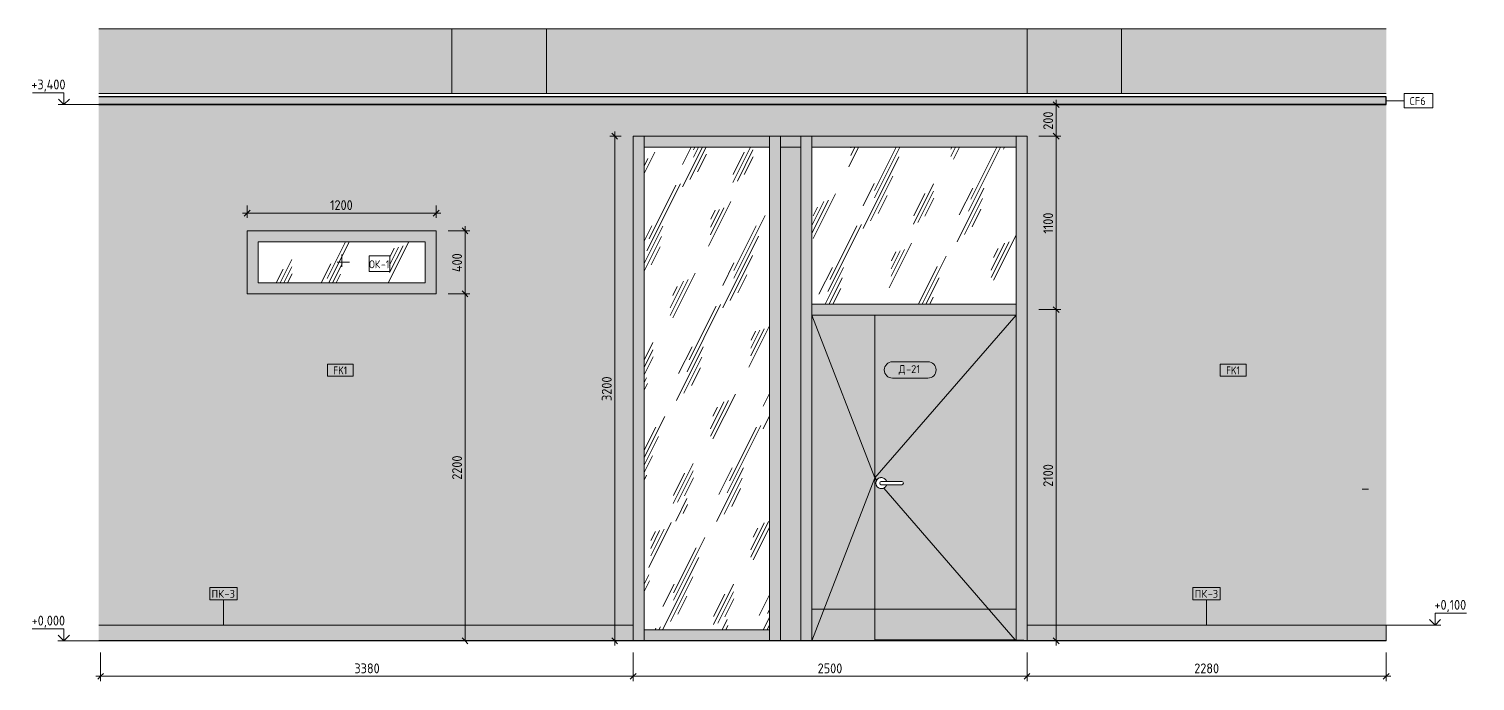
# Model space of a CAD drawing. Header units: millimetres. Extents: x 855 to 42585, y -1987 to 12400.
# Drawn here: x 33406 to 42585, y -255 to 3880 of the extents above; entities that cross this region are included whole.
import ezdxf

# ---------------------------------------------------------------- set-up
doc = ezdxf.new("R2010")
doc.units = ezdxf.units.MM
doc.linetypes.add('Штрих', pattern=[158.75, 79.375, -79.375])
for name, color, linetype, lineweight in [('A-ANNO-DIMS', 7, 'Continuous', 9), ('A-ANNO-DIMS-25', 7, 'Continuous', 9), ('A-CLNG-IDEN', 7, 'Continuous', 9), ('A-DETL', 7, 'Continuous', 9), ('A-DOOR', 7, 'Continuous', 9), ('A-DOOR-IDEN', 7, 'Continuous', 9), ('A-FLOR', 7, 'Continuous', 9), ('A-GENM', 7, 'Continuous', 9), ('A-GENM-IDEN', 7, 'Continuous', 9), ('A-GLAZ', 7, 'Continuous', 9), ('A-GLAZ-2', 7, 'Штрих', 9), ('A-GLAZ-CURT', 7, 'Continuous', 9), ('A-GLAZ-CWMG', 7, 'Continuous', 9), ('A-GLAZ-IDEN', 7, 'Continuous', 9), ('A-WALL-IDEN', 7, 'Continuous', 9), ('A-WALL-PATT', 7, 'Continuous', 9), ('G-ANNO-DIMS', 7, 'Continuous', 9), ('G-ANNO-DIMS-1', 7, 'Continuous', 20), ('I-WALL', 7, 'Continuous', 9), ('Q-SPCQ', 7, 'Continuous', 9), ('S-COLS', 7, 'Continuous', 9), ('Ограждение', 7, 'Continuous', 9), ('Поручни', 7, 'Continuous', 9)]:
    doc.layers.add(name, color=color, linetype=linetype, lineweight=lineweight)
for name, color, linetype, lineweight, true_color in [('A-CLNG-1', 7, 'Continuous', 9, 0x787878), ('A-CLNG-FNSH-1', 7, 'Continuous', 30, 0x3c3c3c), ('A-DETL-GENF-2', 7, 'Continuous', 9, 0xeeeeee), ('A-FLOR-1', 7, 'Continuous', 9, 0x787878), ('A-FLOR-FNSH-1', 7, 'Continuous', 30, 0x3c3c3c), ('Q-SPCQ-1', 1, 'Continuous', 9, 0xff0000)]:
    doc.layers.add(name, color=color, linetype=linetype, lineweight=lineweight, true_color=true_color)
doc.styles.add('GOST Common_5', font='GOST_Common.ttf', dxfattribs={"height": 50})
doc.styles.add('GOST Common_6', font='GOST_Common.ttf', dxfattribs={"width": 0.9, "height": 50})
doc.styles.add('ISOCPEUR_2', font='isocpeur.ttf', dxfattribs={"width": 0.9, "height": 62.5})
doc.styles.add('ISOCPEUR_3', font='isocpeur.ttf', dxfattribs={"width": 0.9, "height": 50})
doc.dimstyles.new('ISO-2_5_0_9К_БОЛЬШОЙ_1', dxfattribs={"dimscale": 304.8, "dimtxt": 62.248823, "dimasz": 0.123031, "dimexe": 0.098425, "dimexo": 0.246063, "dimgap": 0, "dimtad": 1, "dimdec": 0, "dimrnd": 10, "dimzin": 0, "dimdsep": 46, "dimtxsty": 'ISOCPEUR_2', "dimblk1": 'OBLIQUE', "dimblk2": 'OBLIQUE', "dimsah": 1, "dimcen": 0.09, "dimdle": 0.098425, "dimazin": 0, "dimtfac": 1, "dimtdec": 4, "dimtix": 1, "dimtmove": 0, "dimatfit": 3, "dimfxl": 1, "dimtvp": 1, "dimtolj": 1, "dimtzin": 0, "dimarcsym": 2})
pattern_1 = [(63.435, (63.5, 31.75), (-255.583, 766.747), [317.5, -190.5, 317.5, -190.5, -403.903]), (63.435, (63.5, 31.75), (-255.583, 766.747), [-1016, 127, -276.903]), (63.435, (47.6, 47.6), (-255.583, 766.747), [254, -317.5, 190.5, -190.5, -467.403]), (63.435, (47.6, 47.6), (-255.583, 766.747), [-952.5, 222.25, -245.153]), (63.435, (47.6, 95.25), (-255.583, 766.747), [190.5, -381, 127, -190.5, -530.903]), (63.435, (47.6, 95.25), (-255.583, 766.747), [-889, 285.75, -245.153]), (63.435, (95.25, 47.6), (-255.583, 766.747), [190.5, -381, 158.75, -6404.653]), (63.435, (142.9, 95.25), (-255.583, 766.747), [95.25, -476.25, 63.5, -6499.903]), (63.435, (63.5, 174.6), (-255.583, 766.747), [63.5, -476.25, 63.5, -254, -562.653]), (63.435, (63.5, 174.6), (-255.583, 766.747), [-857.25, 158.75, -403.903]), (63.435, (349.25, 127), (-255.583, 766.747), [317.5, -476.25, 381, -251.503]), (63.435, (349.25, 79.4), (-255.583, 766.747), [444.5, -317.5, 476.25, -188.003]), (63.435, (381, 95.25), (-255.583, 766.747), [508, -254, 381, -276.903]), (63.435, (428.6, 142.9), (-255.583, 766.747), [317.5, -444.5, 254, -403.903]), (63.435, (381, 238.1), (-255.583, 766.747), [158.75, -635, 190.5, -435.653]), (63.435, (476.25, 190.5), (-255.583, 766.747), [127, -635, 127, -530.903])]

# ---------------------------------------------------------------- blocks, each defined once
blk = doc.blocks.new('BSC_Колонна _Прямоугольная - 600х600-23286269-Развертка 1_27-3')
at = {"layer": 'S-COLS'}
blk.add_hatch(color=256, dxfattribs=at).paths.add_polyline_path([(-25559.999988, 3470), (-25559.999988, 3880), (-26159.999988, 3880), (-26159.999988, 3470)])
for p, q in [((-26159.999988, 3470), (-26159.999988, 3880)), ((-25559.999988, 3880), (-25559.999988, 3470))]:
    blk.add_line(p, q, dxfattribs=at)
blk = doc.blocks.new('Прямоугольный импост - 50 x 70 мм-31700031-Развертка 1_27-3')
at = {"layer": 'A-GLAZ-CWMG'}
blk.add_hatch(color=256, dxfattribs=at).paths.add_polyline_path([(-24940, 0), (-24940, 2100), (-25010, 2100), (-25010, 0), (-24989, 0)])
blk.add_line((-24940, 2100), (-24940, 0), dxfattribs=at)
blk = doc.blocks.new('Дверь_Витражная_остекление_ - ДВН_ДАО_Главный вход_1200 в свету-31742133-Развертка 1_27-3')
at = {"layer": 'A-DOOR'}
blk.add_hatch(color=256, dxfattribs=at).paths.add_polyline_path([(-23492.2, 200), (-23475, 200), (-23475, 2065), (-23875, 2065), (-23875, 200), (-23512.1, 200)])
h = blk.add_hatch(color=256, dxfattribs=at)
h.paths.add_polyline_path([(-23475, 200), (-22580, 200), (-22580, 2065), (-23475, 2065), (-23475, 484.7)])
h.paths.add_polyline_path([(-23435, 965), (-23444.5, 966.3), (-23452.8, 969.9), (-23459.9, 975.4), (-23465.4, 982.7), (-23468.8, 991), (-23470, 1000.1), (-23468.8, 1009.1), (-23465.3, 1017.5), (-23459.7, 1024.7), (-23452.2, 1030.4), (-23444.1, 1033.8), (-23435, 1035), (-23425.9, 1033.8), (-23417.5, 1030.3), (-23410.3, 1024.7), (-23404.7, 1017.5), (-23401.5, 1010), (-23303.6, 1009.8), (-23301.4, 1009.2), (-23299.7, 1008.4), (-23297.7, 1006.7), (-23296.3, 1005), (-23295.3, 1002.6), (-23295, 1000), (-23295.3, 997.4), (-23296.9, 994.3), (-23297.9, 992.9), (-23300.5, 991.1), (-23302.4, 990.3), (-23306.1, 990), (-23401.5, 990), (-23405.1, 981.7), (-23410.8, 974.7), (-23418.1, 969.3), (-23426.5, 966), (-23435, 965)])
for p, q in [((-23875, 2), (-23875, 2065)), ((-23475, 2065), (-23875, 2065)), ((-22580, 2065), (-23475, 1032.5)), ((-23475, 2065), (-23475, 2)), ((-23475, 1032.5), (-23463.8, 1019.5)), ((-23305, 1010), (-23435, 1010)), ((-23435, 1010), (-23401.5, 1010)), ((-23320, 1010), (-23420, 1010)), ((-23435, 990), (-23305, 990)), ((-23401.5, 990), (-23435, 990)), ((-23420, 990), (-23320, 990)), ((-23419.7, 968.7), (-22585.5, 6.3))]:
    blk.add_line(p, q, dxfattribs=at)
at = {"layer": 'A-DOOR', "flags": 128}
for points in [[(-23420, 1010), (-23420.6, 1010), (-23421.2, 1010), (-23421.8, 1010), (-23422.4, 1010), (-23423, 1010), (-23423.6, 1010), (-23424.1, 1010), (-23424.7, 1010), (-23425.3, 1010), (-23425.8, 1010), (-23426.4, 1010), (-23426.9, 1010), (-23427.5, 1010), (-23428, 1010), (-23428.5, 1010), (-23429, 1010), (-23429.4, 1010), (-23429.9, 1010), (-23430.3, 1010), (-23430.8, 1010), (-23431.2, 1010), (-23431.6, 1010), (-23431.9, 1010), (-23432.3, 1010), (-23432.6, 1010), (-23432.9, 1010), (-23433.2, 1010), (-23433.5, 1010), (-23433.8, 1010), (-23434, 1010), (-23434.2, 1010), (-23434.4, 1010), (-23434.5, 1010), (-23434.7, 1010), (-23434.8, 1010), (-23434.9, 1010), (-23434.9, 1010), (-23435, 1010), (-23435, 1010)], [(-23305, 1010), (-23305, 1010), (-23305.1, 1010), (-23305.2, 1010), (-23305.3, 1010), (-23305.4, 1010), (-23305.6, 1010), (-23305.8, 1010), (-23306, 1010), (-23306.2, 1010), (-23306.4, 1010), (-23306.7, 1010), (-23307, 1010), (-23307.3, 1010), (-23307.6, 1010), (-23308, 1010), (-23308.3, 1010), (-23308.7, 1010), (-23309.1, 1010), (-23309.5, 1010), (-23310, 1010), (-23310.4, 1010), (-23310.9, 1010), (-23311.4, 1010), (-23311.9, 1010), (-23312.4, 1010), (-23312.9, 1010), (-23313.5, 1010), (-23314, 1010), (-23314.6, 1010), (-23315.1, 1010), (-23315.7, 1010), (-23316.3, 1010), (-23316.9, 1010), (-23317.5, 1010), (-23318, 1010), (-23318.6, 1010), (-23319.2, 1010), (-23319.8, 1010), (-23320, 1010)], [(-23435, 990), (-23435, 990), (-23434.9, 990), (-23434.8, 990), (-23434.7, 990), (-23434.6, 990), (-23434.4, 990), (-23434.2, 990), (-23434, 990), (-23433.8, 990), (-23433.6, 990), (-23433.3, 990), (-23433, 990), (-23432.7, 990), (-23432.4, 990), (-23432, 990), (-23431.7, 990), (-23431.3, 990), (-23430.9, 990), (-23430.5, 990), (-23430, 990), (-23429.6, 990), (-23429.1, 990), (-23428.6, 990), (-23428.1, 990), (-23427.6, 990), (-23427.1, 990), (-23426.5, 990), (-23426, 990), (-23425.4, 990), (-23424.9, 990), (-23424.3, 990), (-23423.7, 990), (-23423.1, 990), (-23422.5, 990), (-23422, 990), (-23421.4, 990), (-23420.8, 990), (-23420.2, 990), (-23420, 990)], [(-23320, 990), (-23319.4, 990), (-23318.8, 990), (-23318.2, 990), (-23317.6, 990), (-23317, 990), (-23316.4, 990), (-23315.9, 990), (-23315.3, 990), (-23314.7, 990), (-23314.2, 990), (-23313.6, 990), (-23313.1, 990), (-23312.5, 990), (-23312, 990), (-23311.5, 990), (-23311, 990), (-23310.6, 990), (-23310.1, 990), (-23309.7, 990), (-23309.2, 990), (-23308.8, 990), (-23308.4, 990), (-23308.1, 990), (-23307.7, 990), (-23307.4, 990), (-23307.1, 990), (-23306.8, 990), (-23306.5, 990), (-23306.2, 990), (-23306, 990), (-23305.8, 990), (-23305.6, 990), (-23305.5, 990), (-23305.3, 990), (-23305.2, 990), (-23305.1, 990), (-23305.1, 990), (-23305, 990), (-23305, 990)]]:
    blk.add_lwpolyline(points, dxfattribs=at)
at = {"layer": 'A-DOOR'}
for centre, radius, start, end in [((-23435, 1000), 35, 16.60155, 180), ((-23435, 1000), 35, 119.55067, 120.63567), ((-23435, 1000), 10, 90, 270), ((-23435, 1000), 10, 90, 270), ((-23435, 1000), 35, 98.57665, 105), ((-23435, 1000), 35, 83.54466, 90), ((-23435, 1000), 35, 68.54049, 75.51214), ((-23435, 1000), 35, 53.55435, 60.44933), ((-23435, 1000), 35, 38.58053, 45.65819), ((-23435, 1000), 35, 23.61551, 30.73116), ((-23305, 1000), 10, 270, 90), ((-23435, 1000), 35, 180, 343.39845), ((-23435, 1000), 35, 239.75898, 240), ((-23435, 1000), 35, 255, 261.42335), ((-23435, 1000), 35, 270, 276.45534), ((-23435, 1000), 35, 284.48786, 291.45951), ((-23435, 1000), 35, 299.41482, 306.44565), ((-23435, 1000), 35, 314.34181, 321.41947), ((-23435, 1000), 35, 329.26884, 336.38449)]:
    blk.add_arc(centre, radius, start, end, dxfattribs=at)
blk = doc.blocks.new('Прямоугольный импост - 50 x 70 мм-31720913-Развертка 1_27-3')
at = {"layer": 'A-GLAZ-CWMG'}
blk.add_hatch(color=256, dxfattribs=at).paths.add_polyline_path([(-24145, 3130), (-24145, 3200), (-24940, 3200), (-24940, 3130), (-24315.9, 3130)])
for p, q in [((-24940, 3130), (-24940, 3200)), ((-24145, 3130), (-24940, 3130)), ((-24145, 3200), (-24145, 3130))]:
    blk.add_line(p, q, dxfattribs=at)
blk = doc.blocks.new('Системная панель - Стемалит - 40мм-31720939-Развертка 1_27-3')
at = {"layer": 'A-GLAZ-CURT'}
blk.add_hatch(color=256, dxfattribs=at).paths.add_polyline_path([(-24075, 0), (-23945, 0), (-23945, 3130), (-24075, 3130), (-24075, 60.2)])
for p, q in [((-23945, 3130), (-24075, 3130)), ((-24075, 3130), (-24075, 2100)), ((-23945, 2100), (-23945, 3130)), ((-24075, 2100), (-24075, 0)), ((-23945, 0), (-23945, 2100))]:
    blk.add_line(p, q, dxfattribs=at)
blk = doc.blocks.new('Прямоугольный импост - 50 x 70 мм-31701710-Развертка 1_27-3')
at = {"layer": 'A-GLAZ-CWMG'}
blk.add_hatch(color=256, dxfattribs=at).paths.add_polyline_path([(-23875, 3130), (-22580, 3130), (-22580, 3200), (-23875, 3200)])
for p, q in [((-23875, 3130), (-23875, 3200)), ((-22580, 3130), (-23875, 3130)), ((-22580, 3200), (-22580, 3130))]:
    blk.add_line(p, q, dxfattribs=at)
blk = doc.blocks.new('Прямоугольный импост - 50 x 70 мм-31687886-Развертка 1_27-3')
at = {"layer": 'A-GLAZ-CWMG'}
blk.add_hatch(color=256, dxfattribs=at).paths.add_polyline_path([(-23925, 0), (-23925, 2), (-23875, 2), (-23875, 2100), (-23945, 2100), (-23945, 0)])
for p, q in [((-23945, 2100), (-23945, 0)), ((-23875, 2100), (-23875, 2065))]:
    blk.add_line(p, q, dxfattribs=at)
blk = doc.blocks.new('Плинтус - Плинтус керамогранит бежевый-32865273-Развертка 1_27-3')
at = {"layer": 'A-GENM'}
blk.add_hatch(color=256, dxfattribs=at).paths.add_polyline_path([(-22510, 0), (-20230, 0), (-20230, 100), (-22510, 100)])
for p, q in [((-22510, 100), (-20230, 100)), ((-22510, 0), (-22510, 100)), ((-20230, 100), (-20230, 0))]:
    blk.add_line(p, q, dxfattribs=at)
blk = doc.blocks.new('Плинтус - Плинтус керамогранит бежевый-32865274-Развертка 1_27-3')
at = {"layer": 'A-GENM'}
blk.add_hatch(color=256, dxfattribs=at).paths.add_polyline_path([(-26869.6, 0), (-25010, 0), (-25010, 100), (-28401.9, 100), (-28401.9, 0), (-26997.3, 0)])
for p, q in [((-28401.9, 100), (-25010, 100)), ((-25010, 100), (-25010, 0))]:
    blk.add_line(p, q, dxfattribs=at)
blk = doc.blocks.new('Дистанционный пожарный извещатель - Монтируемые на перекрытии-30348713-Развертка 1_27-3')
at = {"layer": 'Q-SPCQ'}
for p, q in [((-20376.8, 961.6), (-20382.6, 961.6)), ((-20376.8, 961.6), (-20346.8, 961.6)), ((-20359.9, 961.6), (-20376.8, 961.6)), ((-20346.8, 961.6), (-20359.9, 961.6)), ((-20346.8, 961.6), (-20341.8, 961.6))]:
    blk.add_line(p, q, dxfattribs=at)
blk = doc.blocks.new('Системная панель - Стекло - 40мм-31720940-Развертка 1_27-3')
at = {"layer": 'A-GLAZ-CURT'}
h = blk.add_hatch(dxfattribs=at)
h.set_pattern_fill('FP_14', color=256, style=0, pattern_type=2)
h.set_pattern_definition(pattern_1)
h.paths.add_polyline_path([(-23475, 2135), (-22580, 2135), (-22580, 3130), (-23875, 3130), (-23875, 2135)])
blk = doc.blocks.new('Прямоугольный импост - 50 x 70 мм-31701779-Развертка 1_27-3')
at = {"layer": 'A-GLAZ-CWMG'}
blk.add_hatch(color=256, dxfattribs=at).paths.add_polyline_path([(-22530, 0), (-22510, 0), (-22510, 2100), (-22580, 2100), (-22580, 2), (-22530, 2)])
blk.add_line((-22580, 6.3), (-22580, 2100), dxfattribs=at)
blk = doc.blocks.new('Прямоугольный импост - 50 x 70 мм-31693698-Развертка 1_27-3')
at = {"layer": 'A-GLAZ-CWMG'}
blk.add_hatch(color=256, dxfattribs=at).paths.add_polyline_path([(-23875, 2065), (-22580, 2065), (-22580, 2135), (-23875, 2135), (-23875, 2100)])
for p, q in [((-23875, 2065), (-23875, 2135)), ((-22580, 2135), (-23875, 2135)), ((-22580, 2135), (-22580, 2065)), ((-22580, 2065), (-23475, 2065))]:
    blk.add_line(p, q, dxfattribs=at)
blk = doc.blocks.new('Прямоугольный импост - 50 x 70 мм-31720941-Развертка 1_27-3')
at = {"layer": 'A-GLAZ-CWMG'}
blk.add_hatch(color=256, dxfattribs=at).paths.add_polyline_path([(-24940, 2100), (-24940, 3200), (-25010, 3200), (-25010, 2100), (-24989, 2100)])
blk.add_line((-24940, 3200), (-24940, 2100), dxfattribs=at)
blk = doc.blocks.new('Прямоугольный импост - 50 x 70 мм-31720942-Развертка 1_27-3')
at = {"layer": 'A-GLAZ-CWMG'}
blk.add_hatch(color=256, dxfattribs=at).paths.add_polyline_path([(-22510, 2100), (-22510, 3200), (-22580, 3200), (-22580, 2100), (-22530, 2100)])
blk.add_line((-22580, 2100), (-22580, 3200), dxfattribs=at)
blk = doc.blocks.new('Прямоугольный импост - 50 x 70 мм-31720937-Развертка 1_27-3')
at = {"layer": 'A-GLAZ-CWMG'}
blk.add_hatch(color=256, dxfattribs=at).paths.add_polyline_path([(-23875, 2100), (-23875, 3200), (-23945, 3200), (-23945, 2100)])
for p, q in [((-23945, 3200), (-23945, 2100)), ((-23875, 3200), (-23875, 2100))]:
    blk.add_line(p, q, dxfattribs=at)
blk = doc.blocks.new('Системная панель - Стекло - 40мм-31720953-Развертка 1_27-3')
at = {"layer": 'A-GLAZ-CURT'}
h = blk.add_hatch(dxfattribs=at)
h.set_pattern_fill('FP_14', color=256, style=0, pattern_type=2)
h.set_pattern_definition(pattern_1)
h.paths.add_polyline_path([(-24315.9, 70), (-24145, 70), (-24145, 3130), (-24940, 3130), (-24940, 70)])
blk = doc.blocks.new('Прямоугольный импост - 50 x 70 мм-31701712-Развертка 1_27-3')
at = {"layer": 'A-GLAZ-CWMG'}
blk.add_hatch(color=256, dxfattribs=at).paths.add_polyline_path([(-23945, 3130), (-23945, 3200), (-24075, 3200), (-24075, 3130)])
for p, q in [((-24075, 3130), (-24075, 3200)), ((-23945, 3130), (-24075, 3130)), ((-23945, 3200), (-23945, 3130))]:
    blk.add_line(p, q, dxfattribs=at)
blk = doc.blocks.new('Прямоугольный импост - 50 x 70 мм-31702100-Развертка 1_27-3')
at = {"layer": 'A-GLAZ-CWMG'}
blk.add_hatch(color=256, dxfattribs=at).paths.add_polyline_path([(-24140.3, 0), (-24075, 0), (-24075, 2100), (-24145, 2100), (-24145, 0)])
for p, q in [((-24145, 2100), (-24145, 0)), ((-24075, 2100), (-24075, 0))]:
    blk.add_line(p, q, dxfattribs=at)
blk = doc.blocks.new('Прямоугольный импост - 50 x 70 мм-31720938-Развертка 1_27-3')
at = {"layer": 'A-GLAZ-CWMG'}
blk.add_hatch(color=256, dxfattribs=at).paths.add_polyline_path([(-24145, 2100), (-24075, 2100), (-24075, 3200), (-24145, 3200), (-24145, 3007.2)])
for p, q in [((-24145, 3200), (-24145, 2100)), ((-24075, 3200), (-24075, 2100))]:
    blk.add_line(p, q, dxfattribs=at)
blk = doc.blocks.new('Прямоугольный импост - 50 x 70 мм-31720914-Развертка 1_27-3')
at = {"layer": 'A-GLAZ-CWMG'}
blk.add_hatch(color=256, dxfattribs=at).paths.add_polyline_path([(-24156.3, 0), (-24145, 0), (-24145, 70), (-24940, 70), (-24940, 0), (-24188.2, 0)])
for p, q in [((-24940, 0), (-24940, 70)), ((-24940, 70), (-24145, 70)), ((-24145, 70), (-24145, 0))]:
    blk.add_line(p, q, dxfattribs=at)
blk = doc.blocks.new('120_Окно_СКБ_1Ст - 120_Окно_СКБ_1Ст 400х1200 EI30-24228621-Развертка 1_27-3')
at = {"layer": 'A-GLAZ'}
h = blk.add_hatch(color=256, dxfattribs=at)
h.paths.add_polyline_path([(-26913.2, 2200), (-26260, 2200), (-26260, 2600), (-27460, 2600), (-27460, 2200), (-27380.4, 2200)])
h.paths.add_polyline_path([(-26330, 2270), (-27390, 2270), (-27390, 2530), (-26330, 2530)])
h = blk.add_hatch(dxfattribs=at)
h.set_pattern_fill('FP_14', color=256, style=0, pattern_type=2)
h.set_pattern_definition(pattern_1)
h.paths.add_polyline_path([(-26358.9, 2270), (-26330, 2270), (-26330, 2530), (-27390, 2530), (-27390, 2270), (-27008.9, 2270)])
for p, q in [((-27460, 2600), (-27460, 2200)), ((-26260, 2600), (-27460, 2600)), ((-26260, 2200), (-26260, 2600)), ((-27390, 2530), (-27390, 2270)), ((-27390, 2530), (-26330, 2530)), ((-26330, 2270), (-26330, 2530)), ((-27390, 2270), (-26330, 2270)), ((-27460, 2200), (-26260, 2200))]:
    blk.add_line(p, q, dxfattribs=at)
at = {"layer": 'A-GLAZ-2'}
for p, q in [((-26810, 2400), (-26910, 2400)), ((-26860, 2450), (-26860, 2350))]:
    blk.add_line(p, q, dxfattribs=at)
blk = doc.blocks.new('Ограждение - Ограждение-32870734-Развертка 1_27-3')
at = {"layer": 'Ограждение'}
blk.add_hatch(color=256, dxfattribs=at).paths.add_polyline_path([(-22909.7, 2), (-22580, 2), (-22580, 6.3), (-23475, 6.3), (-23475, 2), (-23002.3, 2)])
at = {"layer": 'Поручни'}
for p, q in [((-23475, 6.3), (-22580, 6.3)), ((-22580, 6.3), (-22580, 2))]:
    blk.add_line(p, q, dxfattribs=at)
blk = doc.blocks.new('М_потолков - Марка_ Имя типа-25382930-Развертка 1_27-3')
at = {"layer": 'A-CLNG-IDEN'}
for p, q in [((-19935.4, 3469.7), (-20116.7, 3469.7)), ((-20116.7, 3469.7), (-20116.7, 3380.3)), ((-19935.4, 3380.3), (-19935.4, 3469.7)), ((-20116.7, 3380.3), (-19935.4, 3380.3))]:
    blk.add_line(p, q, dxfattribs=at)
blk = doc.blocks.new('Mark Reiling - Mark Reiling-26174330-Развертка 1_27-3')
at = {"layer": 'A-GENM-IDEN'}
for p, q in [((-21456.7, 337.8), (-21456.7, 259)), ((-21456.7, 337.8), (-21283.3, 337.8)), ((-21283.3, 337.8), (-21456.7, 337.8)), ((-21456.7, 337.8), (-21456.7, 259)), ((-21283.3, 259), (-21283.3, 337.8)), ((-21283.3, 259), (-21283.3, 337.8)), ((-21456.7, 259), (-21283.3, 259)), ((-21456.7, 259), (-21283.3, 259))]:
    blk.add_line(p, q, dxfattribs=at)
blk = doc.blocks.new('М_стена_0001 - Типоразмер_без рамки-25382661-Развертка 1_27-3')
at = {"layer": 'A-WALL-IDEN'}
for p, q in [((-26786.3, 1753.2), (-26949.6, 1753.2)), ((-26949.6, 1753.2), (-26949.6, 1678.2)), ((-26786.3, 1678.2), (-26786.3, 1753.2)), ((-26949.6, 1678.2), (-26786.3, 1678.2))]:
    blk.add_line(p, q, dxfattribs=at)
blk = doc.blocks.new('Высотные отметки - Стрелка_Верх-17668718-Развертка 1_27-3')
at = {"layer": 'G-ANNO-DIMS'}
for p, q in [((-28623.8, 75), (-28823.8, 75)), ((-28623.8, 0), (-28623.8, 75)), ((-28585.9, 0), (-28660.9, 0))]:
    blk.add_line(p, q, dxfattribs=at)
at = {"layer": 'G-ANNO-DIMS-1'}
for q in [(-28659.1, 35.4), (-28588.4, 35.4)]:
    blk.add_line((-28623.8, 0), q, dxfattribs=at)
blk = doc.blocks.new('DIMBLOCK26-Развертка 1_27-3')
at = {"layer": 'A-ANNO-DIMS-25', "lineweight": 20}
for p, q in [((39925.4, 2100), (39906.6, 2118.8)), ((39925.4, 2100), (39944.1, 2081.2)), ((39925.4, 0), (39906.6, 18.8)), ((39925.4, 0), (39944.1, -18.8))]:
    blk.add_line(p, q, dxfattribs=at)
at = {"layer": 'A-ANNO-DIMS-25'}
for p, q in [((39816, 2100), (39955.4, 2100)), ((39925.4, 2100), (39816, 2100)), ((39925.4, -30), (39925.4, 2100)), ((39973.9, 0), (39895.4, 0)), ((39925.4, 0), (39973.9, 0))]:
    blk.add_line(p, q, dxfattribs=at)
at = {"layer": 'A-ANNO-DIMS-25', "color": 0, "insert": (39843.7, 976.4), "char_height": 62.5, "width": 176.691, "attachment_point": 1, "rotation": 90, "line_spacing_factor": 1.149209, "style": 'ISOCPEUR_2'}
blk.add_mtext('2100', dxfattribs=at)
blk = doc.blocks.new('_Oblique')
at = {"color": 0, "linetype": 'ByBlock', "lineweight": -2}
blk.add_line((-0.5, -0.5), (0.5, 0.5), dxfattribs=at)
blk = doc.blocks.new('DIMBLOCK27-Развертка 1_27-3')
at = {"layer": 'A-ANNO-DIMS-25', "lineweight": 20}
for p, q in [((39925.4, 3200), (39906.6, 3218.8)), ((39925.4, 3200), (39944.1, 3181.2)), ((39925.4, 2100), (39906.6, 2118.8)), ((39925.4, 2100), (39944.1, 2081.2))]:
    blk.add_line(p, q, dxfattribs=at)
at = {"layer": 'A-ANNO-DIMS-25'}
for p, q in [((39816, 3200), (39955.4, 3200)), ((39925.4, 3200), (39816, 3200)), ((39925.4, 2100), (39925.4, 3200)), ((39816, 2100), (39955.4, 2100)), ((39925.4, 2100), (39816, 2100))]:
    blk.add_line(p, q, dxfattribs=at)
at = {"layer": 'A-ANNO-DIMS-25', "color": 0, "insert": (39843.7, 2581.8), "char_height": 62.5, "width": 163.762, "attachment_point": 1, "rotation": 90, "line_spacing_factor": 1.149209, "style": 'ISOCPEUR_2'}
blk.add_mtext('1100', dxfattribs=at)
blk = doc.blocks.new('DIMBLOCK28-Развертка 1_27-3')
at = {"layer": 'A-ANNO-DIMS-25'}
for p, q in [((39973.9, 3400), (39895.4, 3400)), ((39925.4, 3200), (39925.4, 3430)), ((39925.4, 3400), (39973.9, 3400)), ((39816, 3200), (39955.4, 3200)), ((39925.4, 3200), (39816, 3200))]:
    blk.add_line(p, q, dxfattribs=at)
at = {"layer": 'A-ANNO-DIMS-25', "lineweight": 20}
for p, q in [((39925.4, 3400), (39906.6, 3418.8)), ((39925.4, 3400), (39944.1, 3381.2)), ((39925.4, 3200), (39906.6, 3218.8)), ((39925.4, 3200), (39944.1, 3181.2))]:
    blk.add_line(p, q, dxfattribs=at)
at = {"layer": 'A-ANNO-DIMS-25', "color": 0, "insert": (39843.7, 3240.7), "char_height": 62.5, "width": 142.215, "attachment_point": 1, "rotation": 90, "line_spacing_factor": 1.149209, "style": 'ISOCPEUR_2'}
blk.add_mtext('200', dxfattribs=at)
blk = doc.blocks.new('DIMBLOCK29-Развертка 1_27-3')
at = {"layer": 'A-ANNO-DIMS-25'}
for p, q in [((33861.3, -75), (33861.3, -255.3)), ((33861.3, -225.3), (33861.3, -75.1)), ((37241, -75), (37241, -255.3)), ((37241, -225.3), (37241, -75.1)), ((33831.3, -225.3), (37241, -225.3))]:
    blk.add_line(p, q, dxfattribs=at)
at = {"layer": 'A-ANNO-DIMS-25', "lineweight": 20}
for p, q in [((33861.3, -225.3), (33842.6, -244.1)), ((33861.3, -225.3), (33880.1, -206.6)), ((37241, -225.3), (37222.2, -244.1)), ((37241, -225.3), (37259.7, -206.6))]:
    blk.add_line(p, q, dxfattribs=at)
at = {"layer": 'A-ANNO-DIMS-25', "color": 0, "insert": (35472.1, -143.7), "char_height": 62.5, "width": 189.619, "attachment_point": 1, "line_spacing_factor": 1.149209, "style": 'ISOCPEUR_2'}
blk.add_mtext('3380', dxfattribs=at)
blk = doc.blocks.new('DIMBLOCK30-Развертка 1_27-3')
at = {"layer": 'A-ANNO-DIMS-25'}
for p, q in [((37241, -75), (37241, -255.3)), ((37241, -225.3), (37241, -75.1)), ((39741, -75), (39741, -255.3)), ((39741, -225.3), (39741, -75.1)), ((37241, -225.3), (39741, -225.3))]:
    blk.add_line(p, q, dxfattribs=at)
at = {"layer": 'A-ANNO-DIMS-25', "lineweight": 20}
for p, q in [((37241, -225.3), (37222.2, -244.1)), ((37241, -225.3), (37259.7, -206.6)), ((39741, -225.3), (39722.2, -244.1)), ((39741, -225.3), (39759.7, -206.6))]:
    blk.add_line(p, q, dxfattribs=at)
at = {"layer": 'A-ANNO-DIMS-25', "color": 0, "insert": (38412, -143.7), "char_height": 62.5, "width": 189.619, "attachment_point": 1, "line_spacing_factor": 1.149209, "style": 'ISOCPEUR_2'}
blk.add_mtext('2500', dxfattribs=at)
blk = doc.blocks.new('DIMBLOCK31-Развертка 1_27-3')
at = {"layer": 'A-ANNO-DIMS-25'}
for p, q in [((39741, -75), (39741, -255.3)), ((39741, -225.3), (39741, -75.1)), ((42021, -75), (42021, -255.3)), ((42021, -225.3), (42021, -75)), ((39741, -225.3), (42051, -225.3))]:
    blk.add_line(p, q, dxfattribs=at)
at = {"layer": 'A-ANNO-DIMS-25', "lineweight": 20}
for p, q in [((39741, -225.3), (39722.2, -244.1)), ((39741, -225.3), (39759.7, -206.6)), ((42021, -225.3), (42002.2, -244.1)), ((42021, -225.3), (42039.7, -206.6))]:
    blk.add_line(p, q, dxfattribs=at)
at = {"layer": 'A-ANNO-DIMS-25', "color": 0, "insert": (40802, -143.7), "char_height": 62.5, "width": 189.619, "attachment_point": 1, "line_spacing_factor": 1.149209, "style": 'ISOCPEUR_2'}
blk.add_mtext('2280', dxfattribs=at)
blk = doc.blocks.new('М_двери - Типоразмер_рамка-25223575-Развертка 1_27-3')
at = {"layer": 'A-DOOR-IDEN'}
for p, q in [((-23139.3, 1769.7), (-23364.1, 1769.7)), ((-23364.1, 1665.7), (-23139.3, 1665.7))]:
    blk.add_line(p, q, dxfattribs=at)
for centre, start, end in [((-23364.1, 1717.7), 90, 270), ((-23139.3, 1717.7), 270, 90)]:
    blk.add_arc(centre, 52, start, end, dxfattribs=at)
blk = doc.blocks.new('DIMBLOCK32-Развертка 1_27-3')
at = {"layer": 'A-ANNO-DIMS-25', "lineweight": 20}
for p, q in [((37123.8, 3200), (37105.1, 3218.8)), ((37123.8, 3200), (37142.6, 3181.2)), ((37123.8, 0), (37105.1, 18.8)), ((37123.8, 0), (37142.6, -18.8))]:
    blk.add_line(p, q, dxfattribs=at)
at = {"layer": 'A-ANNO-DIMS-25'}
for p, q in [((37123.8, -30), (37123.8, 3230)), ((37166, 3200), (37093.8, 3200)), ((37123.8, 3200), (37166, 3200)), ((37166, 0), (37093.8, 0)), ((37123.8, 0), (37166, 0))]:
    blk.add_line(p, q, dxfattribs=at)
at = {"layer": 'A-ANNO-DIMS-25', "color": 0, "insert": (37042.1, 1521), "char_height": 62.5, "width": 189.619, "attachment_point": 1, "rotation": 90, "line_spacing_factor": 1.149209, "style": 'ISOCPEUR_2'}
blk.add_mtext('3200', dxfattribs=at)
blk = doc.blocks.new('DIMBLOCK33-Развертка 1_27-3')
at = {"layer": 'A-ANNO-DIMS-25'}
for p, q in [((34791, 2760.8), (34791, 2682.4)), ((34791, 2712.4), (34791, 2760.8)), ((35991, 2760.8), (35991, 2682.4)), ((35991, 2712.4), (35991, 2760.8)), ((36021, 2712.4), (34761, 2712.4))]:
    blk.add_line(p, q, dxfattribs=at)
at = {"layer": 'A-ANNO-DIMS-25', "lineweight": 20}
for p, q in [((34791, 2712.4), (34772.2, 2693.6)), ((34791, 2712.4), (34809.7, 2731.1)), ((35991, 2712.4), (35972.2, 2693.6)), ((35991, 2712.4), (36009.7, 2731.1))]:
    blk.add_line(p, q, dxfattribs=at)
at = {"layer": 'A-ANNO-DIMS-25', "color": 0, "insert": (35317.4, 2794), "char_height": 62.5, "width": 176.691, "attachment_point": 1, "line_spacing_factor": 1.149209, "style": 'ISOCPEUR_2'}
blk.add_mtext('1200', dxfattribs=at)
blk = doc.blocks.new('DIMBLOCK34-Развертка 1_27-3')
at = {"layer": 'A-ANNO-DIMS-25', "lineweight": 20}
for p, q in [((36173.8, 2200), (36155, 2218.8)), ((36173.8, 2200), (36192.5, 2181.2)), ((36173.8, 0), (36155, 18.8)), ((36173.8, 0), (36192.5, -18.8))]:
    blk.add_line(p, q, dxfattribs=at)
at = {"layer": 'A-ANNO-DIMS-25'}
for p, q in [((36066, 2200), (36203.8, 2200)), ((36173.8, 2200), (36066, 2200)), ((36173.8, 0), (36173.8, 2200)), ((36222.3, 0), (36143.8, 0)), ((36173.8, 0), (36222.3, 0))]:
    blk.add_line(p, q, dxfattribs=at)
at = {"layer": 'A-ANNO-DIMS-25', "color": 0, "insert": (36092.1, 1021), "char_height": 62.5, "width": 189.619, "attachment_point": 1, "rotation": 90, "line_spacing_factor": 1.149209, "style": 'ISOCPEUR_2'}
blk.add_mtext('2200', dxfattribs=at)
blk = doc.blocks.new('DIMBLOCK35-Развертка 1_27-3')
at = {"layer": 'A-ANNO-DIMS-25'}
for p, q in [((36066, 2600), (36203.8, 2600)), ((36173.8, 2600), (36066, 2600)), ((36173.8, 2200), (36173.8, 2630)), ((36066, 2200), (36203.8, 2200)), ((36173.8, 2200), (36066, 2200))]:
    blk.add_line(p, q, dxfattribs=at)
at = {"layer": 'A-ANNO-DIMS-25', "lineweight": 20}
for p, q in [((36173.8, 2600), (36155, 2618.7)), ((36173.8, 2600), (36192.5, 2581.2)), ((36173.8, 2200), (36155, 2218.8)), ((36173.8, 2200), (36192.5, 2181.2))]:
    blk.add_line(p, q, dxfattribs=at)
at = {"layer": 'A-ANNO-DIMS-25', "color": 0, "insert": (36092.1, 2337.8), "char_height": 62.5, "width": 149.397, "attachment_point": 1, "rotation": 90, "line_spacing_factor": 1.149209, "style": 'ISOCPEUR_2'}
blk.add_mtext('400', dxfattribs=at)

msp = doc.modelspace()

# ---------------------------------------------------------------- hatches: boundary and pattern name
at = {"layer": 'A-CLNG-1'}
msp.add_hatch(color=256, dxfattribs=at).paths.add_polyline_path([(41009.2, 3400), (42021, 3400), (42021, 3450), (33849.1, 3450), (33849.1, 3400), (40544.5, 3400)])
at = {"layer": 'A-DETL-GENF-2'}
for points in [[(38665.2, 2), (38776, 2), (38776, 200), (38376, 200), (38376, 2), (38636.6, 2)], [(38776, 6.3), (39671, 6.3), (39671, 200), (38776, 200)], [(38541.6, 0), (38776, 0), (38776, 2), (38376, 2), (38376, 0), (38540.8, 0)], [(38956.6, 0), (39341.3, 0), (39341.3, 2), (38776, 2), (38776, 0), (38936.7, 0)]]:
    msp.add_hatch(color=256, dxfattribs=at).paths.add_polyline_path(points)
at = {"layer": 'A-FLOR'}
msp.add_hatch(color=256, dxfattribs=at).paths.add_polyline_path([(38376, 0), (38376, 2), (38326, 2), (38326, 0), (38362.4, 0)])
at = {"layer": 'A-FLOR-1'}
msp.add_hatch(color=256, dxfattribs=at).paths.add_polyline_path([(39721, 0), (39721, 2), (39341.3, 2), (39341.3, 0), (39671, 0)])
at = {"layer": 'A-WALL-PATT'}
h = msp.add_hatch(color=256, dxfattribs=at)
h.paths.add_polyline_path([(42021, 0), (42021, 0), (42021, 3400), (33849.1, 3400), (33849.1, 100), (37241, 100), (37241, 3200), (39741, 3200), (39741, 100), (42021, 100), (42021, 14)])
h.paths.add_polyline_path([(34870.6, 2200), (34791, 2200), (34791, 2600), (35991, 2600), (35991, 2200), (35892.1, 2200)])
at = {"layer": 'I-WALL'}
for points in [[(35674.6, 3470), (36091, 3470), (36091, 3880), (33849.1, 3880), (33849.1, 3470), (34870.6, 3470)], [(38233.6, 3470), (39741, 3470), (39741, 3880), (36691, 3880), (36691, 3470), (37935.1, 3470)], [(40514.8, 3470), (42021, 3470), (42021, 3880), (40341, 3880), (40341, 3470)]]:
    msp.add_hatch(color=256, dxfattribs=at).paths.add_polyline_path(points)

# ---------------------------------------------------------------- linework, layer by layer
at = {"layer": 'A-CLNG-FNSH-1'}
for p, q in [((42021, 3450), (33849.1, 3450)), ((42021, 3401), (33849.1, 3401)), ((33849.1, 3400), (42021, 3400)), ((42021, 3400), (42021, 3450))]:
    msp.add_line(p, q, dxfattribs=at)
at = {"layer": 'A-CLNG-IDEN'}
msp.add_line((42021, 3425), (42134.3, 3425), dxfattribs=at)
at = {"layer": 'A-DETL'}
for p, q in [((38376, 2065), (38776, 1032.5)), ((38776, 1032.5), (38376, 0)), ((38776, 200), (38376, 200)), ((38376, 200), (38376, 0)), ((39671, 200), (38776, 200)), ((38776, 200), (38776, 0)), ((38776, 0), (38776, 200)), ((39671, 0), (39671, 200)), ((38376, 0), (38776, 0)), ((38776, 0), (39671, 0))]:
    msp.add_line(p, q, dxfattribs=at)
at = {"layer": 'A-FLOR'}
for p, q in [((33849.1, 3880), (42021, 3880)), ((38326, 0), (38326, 2)), ((38326, 2), (39341.3, 2)), ((38758.8, 2), (38758.8, 0)), ((42021, -0.1), (33849.1, -0.1))]:
    msp.add_line(p, q, dxfattribs=at)
at = {"layer": 'A-FLOR-FNSH-1'}
for p, q in [((42021, 0), (33849.1, 0)), ((39721, 2), (39341.3, 2)), ((39341.3, 2), (39341.3, 0)), ((39721, 0), (39721, 2)), ((42021, -0.4), (42021, 0))]:
    msp.add_line(p, q, dxfattribs=at)
at = {"layer": 'A-GENM-IDEN'}
for p, q in [((34641, 100), (34641, 258)), ((40881, 100), (40881, 258))]:
    msp.add_line(p, q, dxfattribs=at)
at = {"layer": 'A-GLAZ-IDEN', "flags": 128}
msp.add_lwpolyline([(35565.6, 2440.3), (35696.5, 2440.3), (35696.5, 2341), (35565.6, 2341)], close=True, dxfattribs=at)
at = {"layer": 'G-ANNO-DIMS'}
for p, q in [((34095.5, 3400), (33628.1, 3400)), ((41781.7, 100), (42269.9, 100)), ((42269.9, 100), (42330.3, 100)), ((33757.7, 0), (33627.2, 0)), ((34031.8, 0), (33757.7, 0))]:
    msp.add_line(p, q, dxfattribs=at)
at = {"layer": 'I-WALL'}
for p, q in [((36091, 3470), (36091, 3880)), ((36691, 3880), (36691, 3470)), ((39741, 3470), (39741, 3880)), ((40341, 3880), (40341, 3470)), ((42021, 3470), (33849.1, 3470)), ((37241, 100), (37241, 3200)), ((37241, 3200), (39741, 3200)), ((39741, 3200), (39741, 100)), ((34791, 2200), (34791, 2600)), ((34791, 2600), (35991, 2600)), ((35991, 2600), (35991, 2200)), ((35991, 2200), (34791, 2200))]:
    msp.add_line(p, q, dxfattribs=at)

# ---------------------------------------------------------------- block references
at = {"layer": 'A-CLNG-IDEN'}
msp.add_blockref('М_потолков - Марка_ Имя типа-25382930-Развертка 1_27-3', (62251, 0), dxfattribs=at)
at = {"layer": 'A-DOOR'}
msp.add_blockref('Дверь_Витражная_остекление_ - ДВН_ДАО_Главный вход_1200 в свету-31742133-Развертка 1_27-3', (62251, 0), dxfattribs=at)
at = {"layer": 'A-DOOR-IDEN'}
msp.add_blockref('М_двери - Типоразмер_рамка-25223575-Развертка 1_27-3', (62251, 0), dxfattribs=at)
at = {"layer": 'A-GENM'}
for name in ['Плинтус - Плинтус керамогранит бежевый-32865274-Развертка 1_27-3', 'Плинтус - Плинтус керамогранит бежевый-32865273-Развертка 1_27-3']:
    msp.add_blockref(name, (62251, 0), dxfattribs=at)
at = {"layer": 'A-GENM-IDEN'}
for p in [(56011, 0), (62251, 0)]:
    msp.add_blockref('Mark Reiling - Mark Reiling-26174330-Развертка 1_27-3', p, dxfattribs=at)
at = {"layer": 'A-GLAZ'}
msp.add_blockref('120_Окно_СКБ_1Ст - 120_Окно_СКБ_1Ст 400х1200 EI30-24228621-Развертка 1_27-3', (62251, 0), dxfattribs=at)
at = {"layer": 'A-GLAZ-CURT'}
for name in ['Системная панель - Стекло - 40мм-31720953-Развертка 1_27-3', 'Системная панель - Стемалит - 40мм-31720939-Развертка 1_27-3', 'Системная панель - Стекло - 40мм-31720940-Развертка 1_27-3']:
    msp.add_blockref(name, (62251, 0), dxfattribs=at)
at = {"layer": 'A-GLAZ-CWMG'}
for name in ['Прямоугольный импост - 50 x 70 мм-31720941-Развертка 1_27-3', 'Прямоугольный импост - 50 x 70 мм-31720913-Развертка 1_27-3', 'Прямоугольный импост - 50 x 70 мм-31720938-Развертка 1_27-3', 'Прямоугольный импост - 50 x 70 мм-31701712-Развертка 1_27-3', 'Прямоугольный импост - 50 x 70 мм-31720937-Развертка 1_27-3', 'Прямоугольный импост - 50 x 70 мм-31701710-Развертка 1_27-3', 'Прямоугольный импост - 50 x 70 мм-31720942-Развертка 1_27-3', 'Прямоугольный импост - 50 x 70 мм-31693698-Развертка 1_27-3', 'Прямоугольный импост - 50 x 70 мм-31700031-Развертка 1_27-3', 'Прямоугольный импост - 50 x 70 мм-31702100-Развертка 1_27-3', 'Прямоугольный импост - 50 x 70 мм-31687886-Развертка 1_27-3', 'Прямоугольный импост - 50 x 70 мм-31701779-Развертка 1_27-3', 'Прямоугольный импост - 50 x 70 мм-31720914-Развертка 1_27-3']:
    msp.add_blockref(name, (62251, 0), dxfattribs=at)
at = {"layer": 'A-WALL-IDEN'}
for p in [(62251, 0), (67917.3, 0)]:
    msp.add_blockref('М_стена_0001 - Типоразмер_без рамки-25382661-Развертка 1_27-3', p, dxfattribs=at)
at = {"layer": 'G-ANNO-DIMS'}
for p in [(62251.9, 3400), (62251, 0)]:
    msp.add_blockref('Высотные отметки - Стрелка_Верх-17668718-Развертка 1_27-3', p, dxfattribs=at)
at = {"layer": 'G-ANNO-DIMS', "extrusion": (0, 0, -1)}
msp.add_blockref('Высотные отметки - Стрелка_Верх-17668718-Развертка 1_27-3', (-13706.6, 100), dxfattribs=at)
at = {"layer": 'Q-SPCQ-1'}
msp.add_blockref('Дистанционный пожарный извещатель - Монтируемые на перекрытии-30348713-Развертка 1_27-3', (62251, 0), dxfattribs=at)
at = {"layer": 'S-COLS'}
for p in [(62251, 0), (65901, 0)]:
    msp.add_blockref('BSC_Колонна _Прямоугольная - 600х600-23286269-Развертка 1_27-3', p, dxfattribs=at)
at = {"layer": 'Поручни'}
msp.add_blockref('Ограждение - Ограждение-32870734-Развертка 1_27-3', (62251, 0), dxfattribs=at)

# ---------------------------------------------------------------- texts
at = {"layer": 'A-CLNG-IDEN', "insert": (42168.4, 3447.6), "char_height": 50, "width": 132.278, "attachment_point": 1, "style": 'GOST Common_5'}
msp.add_mtext('CF6', dxfattribs=at)
at = {"layer": 'A-DOOR-IDEN', "char_height": 50, "attachment_point": 1, "style": 'GOST Common_5'}
for s, insert, width in [('\\fGOST Common|b0|i0|c204|p34|;Д', (38926.7, 1748), 56.118), ('-21', (38973, 1748), 118.249)]:
    msp.add_mtext(s, dxfattribs=dict(at, insert=insert, width=width))
at = {"layer": 'A-GENM-IDEN', "char_height": 50, "attachment_point": 1, "style": 'GOST Common_5'}
for s, insert, width in [('ПК', (34564.9, 322.8), 100.211), ('-3', (34647.6, 322.8), 86.181), ('ПК', (40804.9, 322.8), 100.211), ('-3', (40887.6, 322.8), 86.181)]:
    msp.add_mtext(s, dxfattribs=dict(at, insert=insert, width=width))
at = {"layer": 'A-GLAZ-IDEN', "char_height": 50, "attachment_point": 1, "style": 'ISOCPEUR_3'}
for s, insert, width in [('ОК', (35565.6, 2412.5), 90.19), ('-1', (35640, 2412.5), 66.74)]:
    msp.add_mtext(s, dxfattribs=dict(at, insert=insert, width=width))
at = {"layer": 'A-WALL-IDEN', "char_height": 50, "width": 111.835, "attachment_point": 1, "style": 'GOST Common_6'}
for insert in [(35338.1, 1739.6), (41004.5, 1739.6)]:
    msp.add_mtext('FK1', dxfattribs=dict(at, insert=insert))

# ---------------------------------------------------------------- dimensions: what is measured, and where the dimension line sits
at = {"layer": 'A-ANNO-DIMS'}
for base, p1, p2, angle, override, picture, middle in [((39925.4, 3400), (39741, 3200), (39898.9, 3400), 90, {"dimpost": '<>', "dimfxl": 254.814835}, 'DIMBLOCK28-Развертка 1_27-3', (39894.1, 3300)), ((37123.8, 3200), (37241, 0), (37241, 3200), 90, {"dimpost": '<>', "dimfxl": 3200}, 'DIMBLOCK32-Развертка 1_27-3', (37092.6, 1600)), ((39925.4, 3200), (39741, 2100), (39741, 3200), 90, {"dimpost": '<>', "dimfxl": 1100}, 'DIMBLOCK27-Развертка 1_27-3', (39894.1, 2650)), ((36173.8, 2600), (35991, 2200), (35991, 2600), 90, {"dimpost": '<>', "dimfxl": 400}, 'DIMBLOCK35-Развертка 1_27-3', (36142.5, 2400)), ((36173.8, 2200), (36147.3, 0), (35991, 2200), 90, {"dimpost": '<>', "dimfxl": 2205.544277}, 'DIMBLOCK34-Развертка 1_27-3', (36142.5, 1100)), ((39925.4, 2100), (39898.9, 0), (39741, 2100), 90, {"dimpost": '<>', "dimfxl": 2105.927492}, 'DIMBLOCK26-Развертка 1_27-3', (39894.1, 1050)), ((37241, -225.3), (33861.3, 0), (37241, 0), 0, {"dimpost": '<>', "dimfxl": 3379.636441}, 'DIMBLOCK29-Развертка 1_27-3', (35551.2, -194.1)), ((39741, -225.3), (37241, 0), (39741, 0), 0, {"dimpost": '<>', "dimfxl": 2500}, 'DIMBLOCK30-Развертка 1_27-3', (38491, -194.1)), ((42021, -225.3), (39741, 0), (42021, 0), 0, {"dimpost": '<>', "dimfxl": 2280.000013}, 'DIMBLOCK31-Развертка 1_27-3', (40881, -194.1))]:
    dim = msp.add_linear_dim(base=base, p1=p1, p2=p2, angle=angle, dimstyle='ISO-2_5_0_9К_БОЛЬШОЙ_1', override=override, dxfattribs=at)
    dim.commit()
    dim.dimension.update_dxf_attribs({"geometry": picture, "text_midpoint": middle})
dim = msp.add_linear_dim(base=(34791, 2712.4), p1=(35991, 2685.8), p2=(34791, 2685.8), dimstyle='ISO-2_5_0_9К_БОЛЬШОЙ_1', override={"dimpost": '<>', "dimfxl": 1200}, dxfattribs=at)
dim.commit()
dim.dimension.update_dxf_attribs({"geometry": 'DIMBLOCK33-Развертка 1_27-3', "text_midpoint": (35391, 2743.6)})

# ---------------------------------------------------------------- next in the draw order: texts
at = {"layer": 'G-ANNO-DIMS', "char_height": 62.5, "attachment_point": 1, "line_spacing_factor": 1.149209, "style": 'ISOCPEUR_2', "bg_fill": 3, "box_fill_scale": 1.25, "bg_fill_color": 256, "bg_fill_true_color": 13158600, "bg_fill_transparency": 0}
for s, insert, width in [('+3,400', (33421.7, 3559.2), 261.428), ('+0,100', (42327, 259.2), 242.008), ('+0,000', (33423.6, 159.2), 254.705)]:
    msp.add_mtext(s, dxfattribs=dict(at, insert=insert, width=width))

doc.saveas('drawing.dxf')
